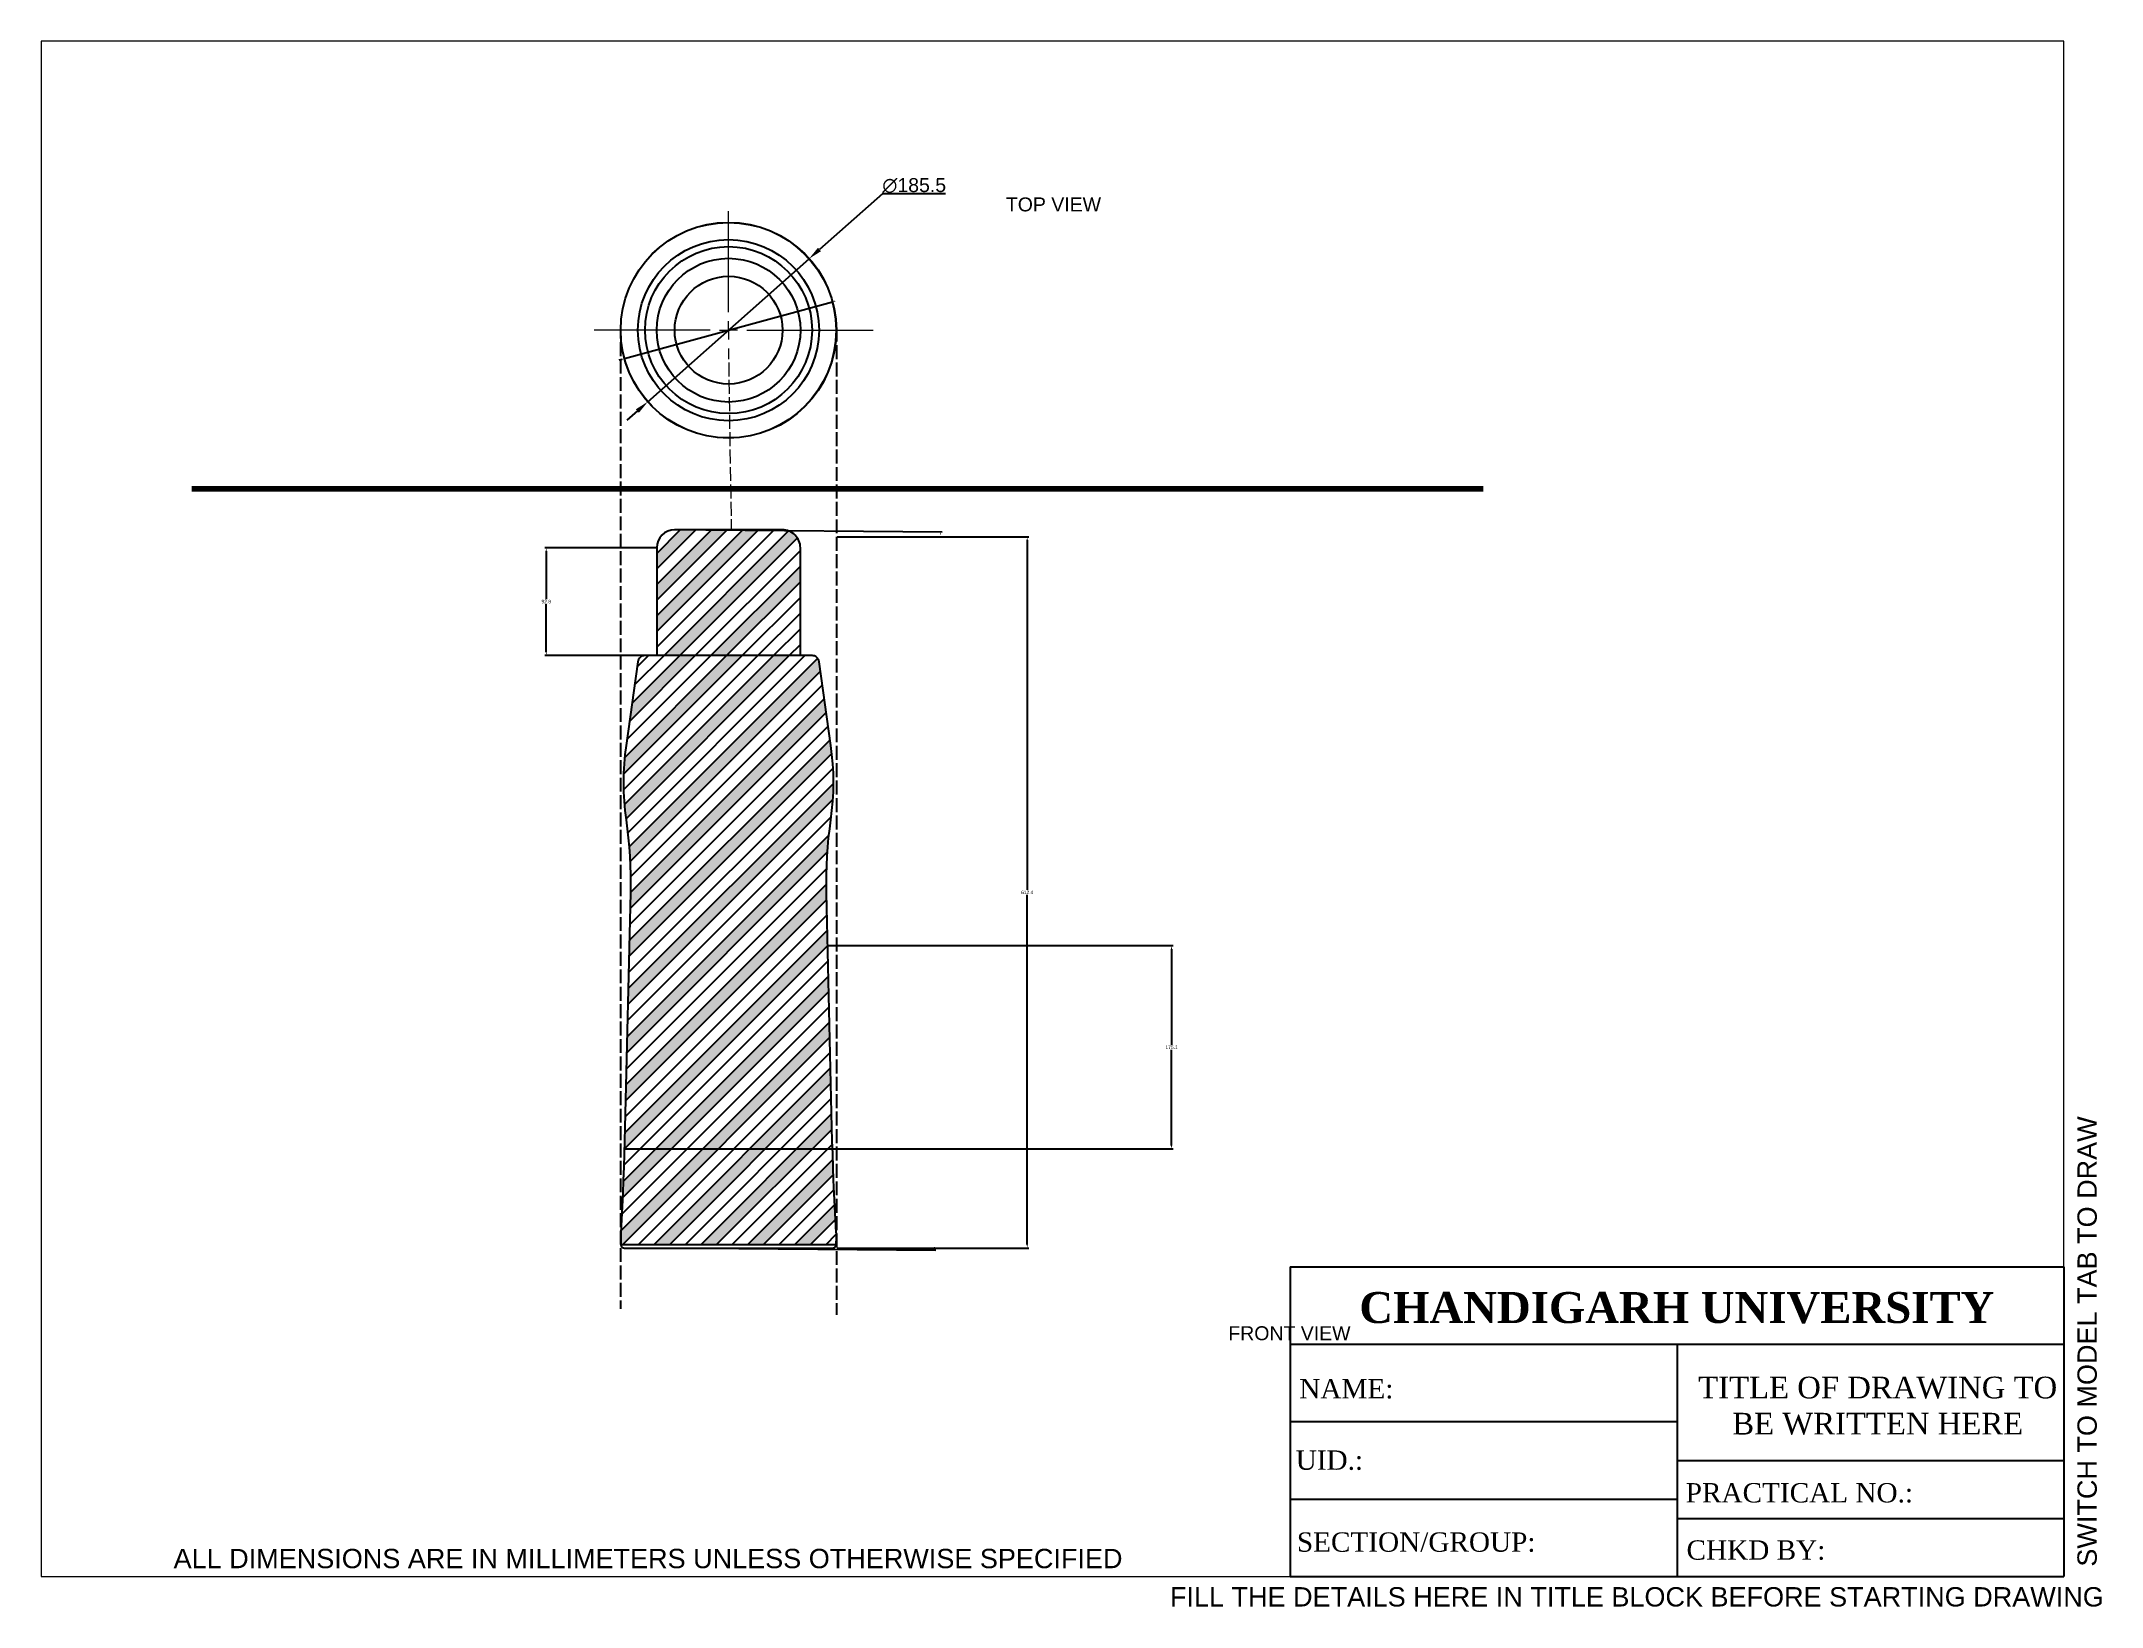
# Paper-space layout 'Layout1' of a CAD drawing. Header units: millimetres. Extents: x 0 to 266, y -4 to 198.
# The model-space entities are those that its viewports show. They can reach past a viewport. Long polylines and large blocks are cut down to what shows.
import ezdxf

# ---------------------------------------------------------------- set-up
doc = ezdxf.new("R2010")
doc.units = ezdxf.units.MM
doc.linetypes.add('ACAD_ISO08W100', pattern=[36, 24, -3, 6, -3])
doc.layers.add('Comments', color=10, linetype='Continuous', lineweight=13, plot=False)
doc.layers.add('PDF_0', color=7, linetype='Continuous')
doc.layers.add('PDF_PDF2_Geometry', color=7, linetype='Continuous')
doc.layers.add('thick continuous', color=7, linetype='Continuous', lineweight=30)
doc.styles.get("Standard").update_dxf_attribs({"font": 'arial.ttf'})
doc.dimstyles.new('ISO-25', dxfattribs={"dimtxt": 3, "dimasz": 3, "dimexe": 1.25, "dimexo": 0.625, "dimtad": 1, "dimtih": 1, "dimtoh": 1, "dimdec": 1, "dimdsep": 46, "dimtxsty": 'Standard', "dimcen": 2.5, "dimadec": 0, "dimazin": 0, "dimtfac": 1, "dimtdec": 1, "dimtmove": 0, "dimatfit": 3, "dimfxl": 1, "dimarcsym": 0})

# ---------------------------------------------------------------- blocks, each defined once
blk = doc.blocks.new('*D6')
at = {"color": 0, "lineweight": -2, "transparency": 16777216}
for p, q in [((635.9, 925.9), (540.1, 925.9)), ((541.4, 922.9), (541.4, 881.7)), ((541.4, 836.2), (541.4, 877.4)), ((635.9, 833.2), (540.1, 833.2))]:
    blk.add_line(p, q, dxfattribs=at)
at = {"color": 0, "transparency": 16777216}
for points in [[(540.9, 922.9), (541.9, 922.9), (541.4, 925.9)], [(540.9, 836.2), (541.9, 836.2), (541.4, 833.2)]]:
    blk.add_solid(points, dxfattribs=at)
at = {"layer": 'Defpoints', "color": 0, "transparency": 16777216}
for p in [(636.5, 925.9), (541.4, 833.2), (636.5, 833.2)]:
    blk.add_point(p, dxfattribs=at)
at = {"color": 0, "transparency": 16777216, "insert": (541.4, 879.6), "char_height": 3, "attachment_point": 5}
blk.add_mtext('92.8', dxfattribs=at)
blk = doc.blocks.new('*D7')
at = {"color": 0, "lineweight": -2, "transparency": 16777216}
for p, q in [((784.4, 583.4), (1081.1, 583.4)), ((1079.8, 580.4), (1079.8, 498)), ((1079.8, 411.3), (1079.8, 493.7)), ((609.3, 408.3), (1081.1, 408.3))]:
    blk.add_line(p, q, dxfattribs=at)
at = {"color": 0, "transparency": 16777216}
for points in [[(1079.3, 580.4), (1080.3, 580.4), (1079.8, 583.4)], [(1079.3, 411.3), (1080.3, 411.3), (1079.8, 408.3)]]:
    blk.add_solid(points, dxfattribs=at)
at = {"layer": 'Defpoints', "color": 0, "transparency": 16777216}
for p in [(783.7, 583.4), (1079.8, 583.4), (608.7, 408.3)]:
    blk.add_point(p, dxfattribs=at)
at = {"color": 0, "transparency": 16777216, "insert": (1079.8, 495.9), "char_height": 3, "attachment_point": 5}
blk.add_mtext('175.1', dxfattribs=at)
blk = doc.blocks.new('*D8')
at = {"color": 0, "lineweight": -2, "transparency": 16777216}
for p, q in [((791.9, 935.4), (956.8, 935.4)), ((955.5, 932.4), (955.5, 631.4)), ((955.5, 326), (955.5, 627.1)), ((791.9, 323), (956.8, 323))]:
    blk.add_line(p, q, dxfattribs=at)
at = {"color": 0, "transparency": 16777216}
for points in [[(955, 932.4), (956, 932.4), (955.5, 935.4)], [(955, 326), (956, 326), (955.5, 323)]]:
    blk.add_solid(points, dxfattribs=at)
at = {"layer": 'Defpoints', "color": 0, "transparency": 16777216}
for p in [(791.3, 935.4), (791.3, 323), (955.5, 323)]:
    blk.add_point(p, dxfattribs=at)
at = {"color": 0, "transparency": 16777216, "insert": (955.5, 629.2), "char_height": 3, "attachment_point": 5}
blk.add_mtext('612.4', dxfattribs=at)
blk = doc.blocks.new('*D9')
at = {"color": 0, "lineweight": -2, "transparency": 16777216}
for p, q in [((830.8, 1230.8), (776.7, 1182.8)), ((885.1, 1230.8), (830.8, 1230.8)), ((628.9, 1051.7), (767.7, 1174.8)), ((619.9, 1043.7), (610.9, 1035.8))]:
    blk.add_line(p, q, dxfattribs=at)
at = {"color": 0, "transparency": 16777216}
for points in [[(775.3, 1184.2), (778, 1181.3), (767.7, 1174.8)], [(618.6, 1045.2), (621.2, 1042.2), (628.9, 1051.7)]]:
    blk.add_solid(points, dxfattribs=at)
at = {"layer": 'Defpoints', "color": 0, "transparency": 16777216}
for p in [(767.7, 1174.8), (628.9, 1051.7)]:
    blk.add_point(p, dxfattribs=at)
at = {"color": 0, "transparency": 16777216, "insert": (858.2, 1237.8), "char_height": 12, "attachment_point": 5}
blk.add_mtext('∅185.5', dxfattribs=at)

msp = doc.modelspace()

# ---------------------------------------------------------------- hatches: boundary and pattern name
h = msp.add_hatch()
h.set_pattern_fill('ANSI36', color=256)
h.set_pattern_definition([(45, (350.994, 183.3308), (1.683798, 6.173926), [7.9375, -1.5875, 0, -1.5875])])
h.paths.add_polyline_path([(670.24, 941.37), (666.74, 941.37), (663.47, 941.37), (660.6, 941.37), (656.78, 941.37), (636.5, 921.13), (636.5, 907.66)])
h.paths.add_polyline_path([(697.01, 941.21), (683.66, 941.32), (636.5, 894.2), (636.5, 880.73)])
h.paths.add_polyline_path([(723.71, 940.98), (710.36, 941.09), (636.5, 867.27), (636.5, 853.76)])
h.paths.add_polyline_path([(757.59, 934.46, 0.1585408), (750.07, 940.41), (642.83, 833.17), (646.46, 833.17), (650.64, 833.17), (656.3, 833.17)])
h.paths.add_polyline_path([(760.2, 896.63), (760.2, 910.09), (683.23, 833.17), (686.77, 833.17), (692.51, 833.17), (696.69, 833.17)])
h.paths.add_polyline_path([(760.2, 869.7), (723.66, 833.17), (726.41, 833.17), (731.67, 833.17), (737.13, 833.17), (760.2, 856.23)], flags=0)
h.paths.add_polyline_path([(669.76, 833.17), (664.9, 833.17), (659.8, 833.17), (656.3, 833.17), (615.29, 792.12), (613.1, 776.46)], flags=17)
h.paths.add_polyline_path([(710.16, 833.17), (709.8, 833.17), (704.06, 833.17), (698.29, 833.17), (696.69, 833.17), (608.96, 745.39), (608.49, 739.83), (607.97, 731.86), (607.96, 730.93)])
h.paths.add_polyline_path([(750.59, 833.17), (750.12, 833.17), (745.93, 833.17), (741.47, 833.17), (737.13, 833.17), (608.75, 704.75), (609.17, 699.79), (610.1, 692.67)])
h.paths.add_polyline_path([(777.45, 819.59), (776.29, 827.79), (776.01, 828.94), (775.61, 829.86), (775.04, 830.68), (612.71, 668.35), (613.23, 660.27), (613.47, 655.61)])
h.paths.add_polyline_path([(782.46, 784.21), (780.79, 796), (613.88, 629.09), (613.56, 615.3)])
h.paths.add_polyline_path([(787.32, 748.67), (786.49, 755.8), (785.81, 760.62), (612.92, 587.73), (612.6, 573.9)])
h.paths.add_polyline_path([(788.13, 709.04), (788.6, 715.77), (788.71, 723.08), (611.95, 546.33), (611.63, 532.54)])
h.paths.add_polyline_path([(783.59, 664.06), (783.86, 668.24), (784.54, 676.09), (784.86, 678.84), (610.99, 504.93), (610.67, 491.15)])
h.paths.add_polyline_path([(782.84, 622.96), (782.7, 628.72), (782.7, 636.25), (610.03, 463.57), (609.71, 449.83)])
h.paths.add_polyline_path([(783.76, 583.44), (783.45, 596.6), (609.06, 422.21), (608.89, 415.39), (608.64, 408.33)])
h.paths.add_polyline_path([(784.68, 543.96), (784.37, 557.08), (607.69, 380.41), (607.22, 369.97), (607.04, 366.33)])
h.paths.add_polyline_path([(785.59, 504.45), (785.29, 517.61), (605.61, 337.93), (605.51, 336.11), (605.51, 328.9), (605.51, 326.15), (605.62, 326.15), (607.3, 326.15)])
h.paths.add_polyline_path([(786.51, 464.93), (786.21, 478.13), (634.23, 326.15), (638.09, 326.15), (643.19, 326.15), (647.69, 326.15)])
h.paths.add_polyline_path([(787.43, 425.46), (787.4, 426.66), (787.13, 438.65), (674.66, 326.15), (678.81, 326.15), (685.18, 326.15), (688.13, 326.15)])
h.paths.add_polyline_path([(788.66, 386.29), (788.44, 392.64), (788.21, 399.3), (715.06, 326.15), (717.77, 326.15), (724.18, 326.15), (728.52, 326.15)])
h.paths.add_polyline_path([(789.87, 358.74), (789.79, 360.49), (755.45, 326.15), (758.48, 326.15), (763.34, 326.15), (768.92, 326.15), (790.42, 347.65)])

# ---------------------------------------------------------------- linework, layer by layer
at = {"lineweight": 106}
msp.add_line((236.32, 976.75), (1347.94, 976.75), dxfattribs=at)
at = {"layer": 'PDF_0', "lineweight": 25}
for points in [[(608.77, 1088.77), (787.72, 1137.69)], [(605.47, 1113.23), (605.47, 1105.98)], [(605.47, 1102.95), (605.47, 1090.96)], [(791.27, 1113.23), (791.27, 1103.43)], [(791.27, 1100.44), (791.27, 1088.41)], [(606.34, 1088.13), (603.95, 1087.45)], [(605.47, 1087.97), (605.47, 1075.98)], [(791.27, 1085.42), (791.27, 1073.43)], [(605.47, 1072.95), (605.47, 1060.96)], [(791.27, 1070.4), (791.27, 1058.41)], [(605.47, 1057.97), (605.47, 1045.98)], [(791.27, 1055.42), (791.27, 1043.43)], [(605.47, 1042.95), (605.47, 1030.96)], [(791.27, 1040.4), (791.27, 1028.41)], [(605.47, 1027.97), (605.47, 1015.98)], [(605.47, 1012.96), (605.47, 1000.96)], [(791.27, 1025.42), (791.27, 1013.43)], [(605.47, 997.98), (605.47, 985.98)], [(791.27, 1010.41), (791.27, 998.41)], [(791.27, 995.43), (791.27, 983.44)], [(605.47, 982.96), (605.47, 970.97)], [(791.27, 980.41), (791.27, 968.42)], [(605.47, 967.98), (605.47, 955.95)], [(791.27, 965.43), (791.27, 953.44)], [(605.47, 952.96), (605.47, 940.97)], [(617.5, 807.83), (642.83, 833.17), (750.08, 940.41)], [(636.5, 921.13), (656.78, 941.37)], [(636.5, 907.66), (670.24, 941.37)], [(636.5, 894.2), (683.71, 941.37)], [(636.5, 880.73), (697.17, 941.37)], [(636.5, 867.27), (710.64, 941.37)], [(636.5, 853.76), (724.1, 941.37)], [(636.5, 840.3), (737.57, 941.37)], [(678.77, 941.37), (882.26, 939.61)], [(791.27, 950.41), (791.27, 938.42)], [(605.47, 937.98), (605.47, 925.95)], [(605.47, 922.96), (605.47, 910.97)], [(613.11, 776.48), (669.76, 833.17), (760.2, 923.56)], [(615.31, 792.13), (656.3, 833.17), (757.61, 934.47)], [(791.27, 935.43), (791.27, 923.4)], [(605.47, 907.98), (605.47, 895.95)], [(610.92, 760.82), (683.23, 833.17), (760.2, 910.09)], [(791.27, 920.41), (791.27, 908.42)], [(791.27, 905.43), (791.27, 893.4)], [(605.47, 892.96), (605.47, 880.97)], [(608.97, 745.4), (696.69, 833.17), (760.2, 896.63)], [(791.27, 890.41), (791.27, 878.42)], [(605.47, 877.94), (605.47, 865.95)], [(607.97, 730.94), (710.16, 833.17), (760.2, 883.16)], [(607.97, 717.48), (723.66, 833.17), (760.2, 869.7)], [(791.27, 875.44), (791.27, 863.4)], [(605.47, 862.97), (605.47, 850.97)], [(608.77, 704.77), (737.13, 833.17), (760.2, 856.23)], [(791.27, 860.42), (791.27, 848.43)], [(605.47, 847.95), (605.47, 835.96)], [(610.09, 692.66), (750.59, 833.17), (760.2, 842.77)], [(791.27, 845.4), (791.27, 833.41)], [(605.47, 832.97), (605.47, 820.98)], [(605.47, 817.95), (605.47, 805.96)], [(611.52, 680.59), (764.06, 833.17)], [(612.68, 668.32), (775.05, 830.7)], [(613.47, 655.61), (777.44, 819.58)], [(619.69, 823.49), (629.37, 833.17)], [(791.27, 830.42), (791.27, 818.43)], [(605.47, 802.97), (605.47, 790.98)], [(613.87, 642.54), (779.12, 807.79)], [(791.27, 815.4), (791.27, 803.41)], [(791.27, 800.42), (791.27, 788.43)], [(605.47, 787.95), (605.47, 775.96)], [(613.55, 615.29), (782.46, 784.21)], [(613.87, 629.08), (780.79, 796)], [(791.27, 785.4), (791.27, 773.41)], [(605.47, 772.97), (605.47, 760.98)], [(613.23, 601.51), (784.14, 772.41)], [(791.27, 770.42), (791.27, 758.43)], [(605.47, 757.95), (605.47, 745.96)], [(612.6, 573.9), (787.32, 748.67)], [(612.91, 587.73), (785.81, 760.62)], [(791.27, 755.4), (791.27, 743.41)], [(605.47, 742.97), (605.47, 730.94)], [(605.47, 727.96), (605.47, 715.96)], [(612.28, 560.12), (788.32, 736.16)], [(791.27, 740.42), (791.27, 728.43)], [(605.47, 712.98), (605.47, 700.95)], [(611.96, 546.34), (788.72, 723.1)], [(791.27, 725.41), (791.27, 713.41)], [(791.27, 710.43), (791.27, 698.4)], [(605.47, 697.96), (605.47, 685.97)], [(611.32, 518.77), (786.77, 694.21)], [(611.64, 532.55), (788.16, 709.07)], [(791.27, 695.41), (791.27, 683.42)], [(605.47, 682.98), (605.47, 670.95)], [(611, 504.94), (784.85, 678.84)], [(791.27, 680.43), (791.27, 668.4)], [(605.47, 667.96), (605.47, 655.97)], [(610.68, 491.16), (783.62, 664.1)], [(791.27, 665.41), (791.27, 653.42)], [(605.47, 652.94), (605.47, 640.95)], [(610.37, 477.38), (782.86, 649.91)], [(791.27, 650.43), (791.27, 638.4)], [(605.47, 637.96), (605.47, 625.97)], [(605.47, 622.94), (605.47, 610.95)], [(609.69, 449.81), (782.82, 622.94)], [(610.05, 463.59), (782.7, 636.25)], [(791.27, 635.41), (791.27, 623.42)], [(605.47, 607.96), (605.47, 595.97)], [(609.37, 435.98), (783.14, 609.76)], [(791.27, 620.39), (791.27, 608.4)], [(791.27, 605.41), (791.27, 593.42)], [(605.47, 592.95), (605.47, 580.95)], [(609.05, 422.2), (783.46, 596.61)], [(791.27, 590.4), (791.27, 578.4)], [(605.47, 577.97), (605.47, 565.98)], [(608.17, 394.39), (784.06, 570.28)], [(608.65, 408.34), (783.74, 583.42)], [(791.27, 575.42), (791.27, 563.43)], [(605.47, 562.95), (605.47, 550.96)], [(607.7, 380.41), (784.38, 557.09)], [(791.27, 560.4), (791.27, 548.41)], [(605.47, 547.97), (605.47, 535.98)], [(605.47, 532.95), (605.47, 520.96)], [(607.02, 366.31), (784.66, 543.94)], [(791.27, 545.42), (791.27, 533.43)], [(605.47, 517.97), (605.47, 505.94)], [(605.62, 337.94), (785.29, 517.61)], [(606.38, 352.17), (784.97, 530.8)], [(791.27, 530.4), (791.27, 518.41)], [(791.27, 515.42), (791.27, 503.39)], [(605.47, 502.95), (605.47, 490.96)], [(607.3, 326.15), (785.61, 504.47)], [(791.27, 500.4), (791.27, 488.41)], [(605.47, 487.97), (605.47, 475.94)], [(620.76, 326.15), (785.89, 491.28)], [(791.27, 485.42), (791.27, 473.39)], [(605.47, 472.95), (605.47, 460.96)], [(634.23, 326.15), (786.21, 478.13)], [(647.69, 326.15), (786.53, 464.95)], [(791.27, 470.4), (791.27, 458.41)], [(605.47, 457.98), (605.47, 445.94)], [(661.16, 326.15), (786.81, 451.8)], [(791.27, 455.43), (791.27, 443.39)], [(605.47, 442.96), (605.47, 430.97)], [(605.47, 427.94), (605.47, 415.95)], [(674.66, 326.15), (787.13, 438.65)], [(791.27, 440.41), (791.27, 428.42)], [(605.47, 412.96), (605.47, 400.97)], [(688.13, 326.15), (787.44, 425.47)], [(701.59, 326.15), (787.76, 412.32)], [(791.27, 425.43), (791.27, 413.4)], [(791.27, 410.41), (791.27, 398.42)], [(605.47, 397.94), (605.47, 385.95)], [(715.06, 326.15), (788.24, 399.33)], [(791.27, 395.39), (791.27, 383.4)], [(605.47, 382.96), (605.47, 370.97)], [(728.52, 326.15), (788.68, 386.31)], [(741.99, 326.15), (789.2, 373.36)], [(791.27, 380.41), (791.27, 368.42)], [(605.47, 367.94), (605.47, 355.95)], [(755.45, 326.15), (789.79, 360.49)], [(791.27, 365.39), (791.27, 353.4)], [(605.47, 352.96), (605.47, 340.97)], [(605.47, 337.94), (605.47, 325.95)], [(768.92, 326.15), (790.39, 347.62)], [(791.27, 350.41), (791.27, 338.42)], [(605.47, 322.96), (605.47, 310.97)], [(605.51, 336.11), (605.51, 328.9)], [(673.39, 323), (876.88, 321.25)], [(782.42, 326.15), (791.07, 334.8)], [(791.07, 336.11), (791.07, 328.9)], [(791.27, 335.39), (791.27, 323.4)], [(791.27, 320.42), (791.27, 308.42)], [(605.47, 307.95), (605.47, 295.95)], [(791.27, 305.4), (791.27, 293.41)], [(605.47, 292.97), (605.47, 280.94)], [(791.27, 290.42), (791.27, 278.39)], [(605.47, 277.95), (605.47, 270.7)], [(791.27, 275.4), (791.27, 265.6)]]:
    msp.add_lwpolyline(points, dxfattribs=at)
at = {"layer": 'PDF_0', "transparency": 33554559}
for points in [[(790.03, 1138.76), (790.27, 1137.97), (787.72, 1137.69)], [(606.22, 1088.53), (606.46, 1087.69), (608.77, 1088.77)], [(880.55, 937.14), (881.38, 937.1), (880.98, 939.61)], [(875.25, 323.76), (876.08, 323.76), (875.64, 321.25)]]:
    msp.add_solid(points, dxfattribs=at)
at = {"layer": 'PDF_PDF2_Geometry', "lineweight": 18}
for points in [[(698.29, 1128.92), (698.29, 1215.81)], [(690.44, 1113.23), (698.29, 1113.23), (698.29, 1121.07)], [(682.59, 1113.23), (582.6, 1113.23)], [(706.14, 1113.23), (698.29, 1113.23), (698.29, 1105.38)], [(713.98, 1113.23), (822.86, 1113.23)], [(698.29, 1097.53), (698.41, 1088.45)], [(698.49, 1085.46), (698.65, 1073.43)], [(698.69, 1070.44), (698.88, 1058.45)], [(698.92, 1055.46), (699.08, 1043.43)], [(699.16, 1040.44), (699.32, 1028.45)], [(699.36, 1025.46), (699.56, 1013.43)], [(699.6, 1010.45), (699.76, 998.45)], [(699.84, 995.47), (700, 983.44)], [(700.04, 980.45), (700.24, 968.46)], [(700.28, 965.47), (700.48, 953.44)], [(700.52, 950.45), (700.64, 941.37)]]:
    msp.add_lwpolyline(points, dxfattribs=at)
at = {"layer": 'PDF_PDF2_Geometry', "lineweight": 25}
msp.add_lwpolyline([(760.2, 833.17), (760.2, 925.95, 0.414215), (744.62, 941.37), (744.34, 941.37), (743.58, 941.37), (742.27, 941.37), (740.56, 941.37), (738.44, 941.37), (735.97, 941.37), (733.11, 941.37), (729.84, 941.37), (726.29, 941.37), (722.51, 941.37), (718.45, 941.37), (714.1, 941.37), (709.68, 941.37), (705.22, 941.37), (700.64, 941.37), (695.94, 941.37), (691.36, 941.37), (686.89, 941.37), (682.43, 941.37), (678.13, 941.37), (674.07, 941.37), (670.28, 941.37), (666.74, 941.37), (663.47, 941.37), (660.6, 941.37), (658.09, 941.37), (656.02, 941.37), (654.31, 941.37), (653.15, 941.37), (652.23, 941.37), (651.96, 941.37, 0.4117459), (636.5, 925.95), (636.5, 833.17)], format="xyb", dxfattribs=at)
for points in [[(791.07, 336.11), (790.43, 347.47), (789.87, 358.74), (789.36, 369.97), (788.84, 381.37), (788.44, 392.64), (788.04, 404.03), (787.68, 415.39), (787.4, 426.66), (782.7, 628.72), (782.7, 636.57), (782.7, 644.58), (782.94, 652.42), (783.34, 660.27), (783.86, 668.24), (784.54, 676.09), (785.45, 683.97), (786.49, 691.82), (787.4, 699.79), (788.04, 707.76), (788.6, 715.77), (788.72, 723.89), (788.6, 731.86), (788.04, 739.83), (787.4, 747.95), (786.49, 755.8), (776.29, 827.79), (776.01, 828.94), (775.61, 829.86), (774.97, 830.78), (774.34, 831.57), (773.42, 832.25), (772.35, 832.77), (771.31, 833.01), (770.27, 833.17), (770.11, 833.17), (769.76, 833.17), (768.68, 833.17), (767.37, 833.17), (765.53, 833.17), (763.18, 833.17), (760.59, 833.17), (757.45, 833.17), (754.02, 833.17), (750.12, 833.17), (745.93, 833.17), (741.47, 833.17), (736.77, 833.17), (731.67, 833.17), (726.41, 833.17), (721.07, 833.17), (715.58, 833.17), (709.8, 833.17), (704.06, 833.17), (698.29, 833.17), (692.51, 833.17), (686.77, 833.17), (681.16, 833.17), (675.5, 833.17), (670.16, 833.17), (664.9, 833.17), (659.8, 833.17), (655.1, 833.17), (650.64, 833.17), (646.46, 833.17), (642.55, 833.17), (639.13, 833.17), (635.98, 833.17), (633.39, 833.17), (631.04, 833.17), (629.21, 833.17), (627.89, 833.17), (626.98, 833.17), (626.46, 833.17), (625.26, 833.01), (624.23, 832.77), (623.15, 832.25), (622.4, 831.57), (621.6, 830.78), (620.96, 829.86), (620.56, 828.94), (620.28, 827.79), (610.21, 755.8), (609.17, 747.95), (608.49, 739.83), (607.97, 731.86), (607.86, 723.89), (607.97, 715.77), (608.49, 707.76), (609.17, 699.79), (610.21, 691.82), (611.12, 683.97), (612.04, 676.09), (612.72, 668.24), (613.23, 660.27), (613.63, 652.42), (613.87, 644.58), (613.87, 636.57), (613.87, 628.72), (609.17, 426.66), (608.89, 415.39), (608.49, 404.03), (608.13, 392.64), (607.74, 381.37), (607.22, 369.97), (606.66, 358.74), (606.14, 347.47), (605.51, 336.11)], [(605.51, 328.9), (605.51, 326.15), (605.62, 325.47), (605.78, 324.96), (606.02, 324.44), (606.42, 323.92), (606.94, 323.52), (607.46, 323.28), (607.97, 323.12), (608.65, 323), (608.77, 323), (609.29, 323), (610.33, 323), (611.92, 323), (613.87, 323), (616.22, 323), (619.13, 323), (622.4, 323), (625.9, 323), (629.97, 323), (634.31, 323), (639.01, 323), (643.99, 323), (649.33, 323), (654.82, 323), (660.6, 323), (666.62, 323), (672.75, 323), (679.05, 323), (685.34, 323), (691.87, 323), (698.29, 323), (704.7, 323), (711.23, 323), (717.53, 323), (723.82, 323), (729.96, 323), (735.97, 323), (741.75, 323), (747.25, 323), (752.59, 323), (757.57, 323), (762.27, 323), (766.61, 323), (770.67, 323), (774.34, 323), (777.44, 323), (780.35, 323), (782.7, 323), (784.66, 323), (786.21, 323), (787.28, 323), (787.8, 323), (787.92, 323), (788.6, 323.12), (789.12, 323.28), (789.64, 323.52), (790.15, 323.92), (790.55, 324.44), (790.79, 324.96), (790.95, 325.47), (791.07, 326.15), (791.07, 328.9)], [(605.51, 326.15), (605.62, 326.15), (605.9, 326.15), (606.66, 326.15), (607.97, 326.15), (609.69, 326.15), (611.92, 326.15), (614.39, 326.15), (617.42, 326.15), (620.8, 326.15), (624.63, 326.15), (628.81, 326.15), (633.23, 326.15), (638.09, 326.15), (643.19, 326.15), (648.69, 326.15), (654.31, 326.15), (660.2, 326.15), (666.22, 326.15), (672.51, 326.15), (678.81, 326.15), (685.18, 326.15), (691.75, 326.15), (698.29, 326.15), (704.82, 326.15), (711.35, 326.15), (717.77, 326.15), (724.18, 326.15), (730.36, 326.15), (736.37, 326.15), (742.27, 326.15), (747.89, 326.15), (753.38, 326.15), (758.48, 326.15), (763.34, 326.15), (767.76, 326.15), (771.95, 326.15), (775.77, 326.15), (779.16, 326.15), (782.19, 326.15), (784.78, 326.15), (786.89, 326.15), (788.6, 326.15), (789.87, 326.15), (790.67, 326.15), (791.07, 326.15)]]:
    msp.add_lwpolyline(points, dxfattribs=at)
for centre, radius in [((698.27, 1113.25), 92.76), ((698.39, 1113.21), 92.88), ((698.31, 1113.25), 77.98), ((698.35, 1113.33), 71.89), ((698.39, 1113.29), 61.85), ((698.39, 1113.29), 46.39)]:
    msp.add_circle(centre, radius, dxfattribs=at)

# ---------------------------------------------------------------- texts
at = {"char_height": 12, "attachment_point": 1}
for s, width, heights, insert in [('TOP VIEW', 223.2925, [95.47], (937.13, 1227.57)), ('FRONT VIEW ', 446.585, [0], (1128.66, 255.64))]:
    msp.add_mtext_dynamic_manual_height_columns(s, width=width, gutter_width=12.5, heights=heights, dxfattribs=dict(at, insert=insert))

# ---------------------------------------------------------------- dimensions: what is measured, and where the dimension line sits
dim = msp.add_diameter_dim_2p(p1=(628.86, 1051.7), p2=(767.67, 1174.79), dimstyle='ISO-25', override={"dimtxt": 12, "dimasz": 12})
dim.commit()
dim.dimension.update_dxf_attribs({"geometry": '*D9', "text_midpoint": (858.24, 1230.76), "dimtype": 163})
for base, p1, p2, picture, middle in [((541.36, 833.17), (636.5, 925.95), (636.5, 833.17), '*D6', (541.36, 879.56)), ((955.51, 323), (791.27, 935.43), (791.27, 323), '*D8', (955.51, 629.22)), ((1079.83, 583.42), (608.65, 408.34), (783.74, 583.42), '*D7', (1079.83, 495.88))]:
    dim = msp.add_linear_dim(base=base, p1=p1, p2=p2, angle=90, dimstyle='ISO-25')
    dim.commit()
    dim.dimension.update_dxf_attribs({"geometry": picture, "text_midpoint": middle})

psp = doc.layouts.get("Layout1")

# ---------------------------------------------------------------- linework, layer by layer
for p, q in [((161.41, 40), (261.41, 40)), ((161.41, 40), (161.41, 0)), ((261.41, 40), (261.41, 0)), ((161.41, 30), (261.41, 30)), ((161.41, 30), (194.27, 30)), ((211.41, 30), (211.41, 0)), ((161.41, 20), (211.41, 20)), ((211.41, 15), (261.41, 15)), ((161.41, 10), (211.41, 10)), ((211.41, 7.5), (261.41, 7.5)), ((161.41, 0), (261.41, 0))]:
    psp.add_line(p, q)

# ---------------------------------------------------------------- texts
at = {"attachment_point": 1}
for s, width, insert, char_height in [('\\pxqc;{\\fTimes New Roman|b1|i0|c0|p18;CHANDIGARH UNIVERSITY}', 80.8177, (170.98, 36.75), 4), ('\\pxqc;{\\fTimes New Roman|b0|i0|c0|p18;TITLE OF DRAWING TO BE WRITTEN HERE}', 46.4985, (214.1, 25.81), 2.8)]:
    psp.add_mtext_dynamic_manual_height_columns(s, width=width, gutter_width=40, heights=[0], dxfattribs=dict(at, insert=insert, char_height=char_height))
at = {"linetype": 'ACAD_ISO08W100', "lineweight": 100, "char_height": 2.5, "attachment_point": 1}
for s, width, insert in [('{\\fTimes New Roman|b0|i0|c0|p18;NAME:}', 45.3199, (162.59, 25.51)), ('{\\fTimes New Roman|b0|i0|c0|p18;UID.:}', 45.3199, (162.13, 16.28)), ('{\\fTimes New Roman|b0|i0|c0|p18;PRACTICAL NO.:}', 45.3199, (212.54, 12.06)), ('{\\fTimes New Roman|b0|i0|c0|p18;SECTION/GROUP:}', 45.3199, (162.28, 5.69)), ('{\\fTimes New Roman|b0|i0|c0|p18;CHKD BY: }', 47.9779, (212.64, 4.66))]:
    psp.add_mtext_dynamic_manual_height_columns(s, width=width, gutter_width=25, heights=[0], dxfattribs=dict(at, insert=insert))
at = {"layer": 'Comments'}
psp.add_text('SWITCH TO MODEL TAB TO DRAW', height=2.5, rotation=90, dxfattribs=at).set_placement((265.66, 1.26))
psp.add_text('FILL THE DETAILS HERE IN TITLE BLOCK BEFORE STARTING DRAWING', height=2.5, dxfattribs=at).set_placement((145.88, -3.89))
at = {"layer": 'thick continuous'}
psp.add_text('ALL DIMENSIONS ARE IN MILLIMETERS UNLESS OTHERWISE SPECIFIED', height=2.5, dxfattribs=at).set_placement((17.11, 1.06))

# ---------------------------------------------------------------- viewports
psp.add_viewport(center=(130.71, 99.21), size=(261.41, 198.4125), view_center_point=(977.36, 701.2), view_height=1321.8211, dxfattribs=at)

doc.saveas('drawing.dxf')
